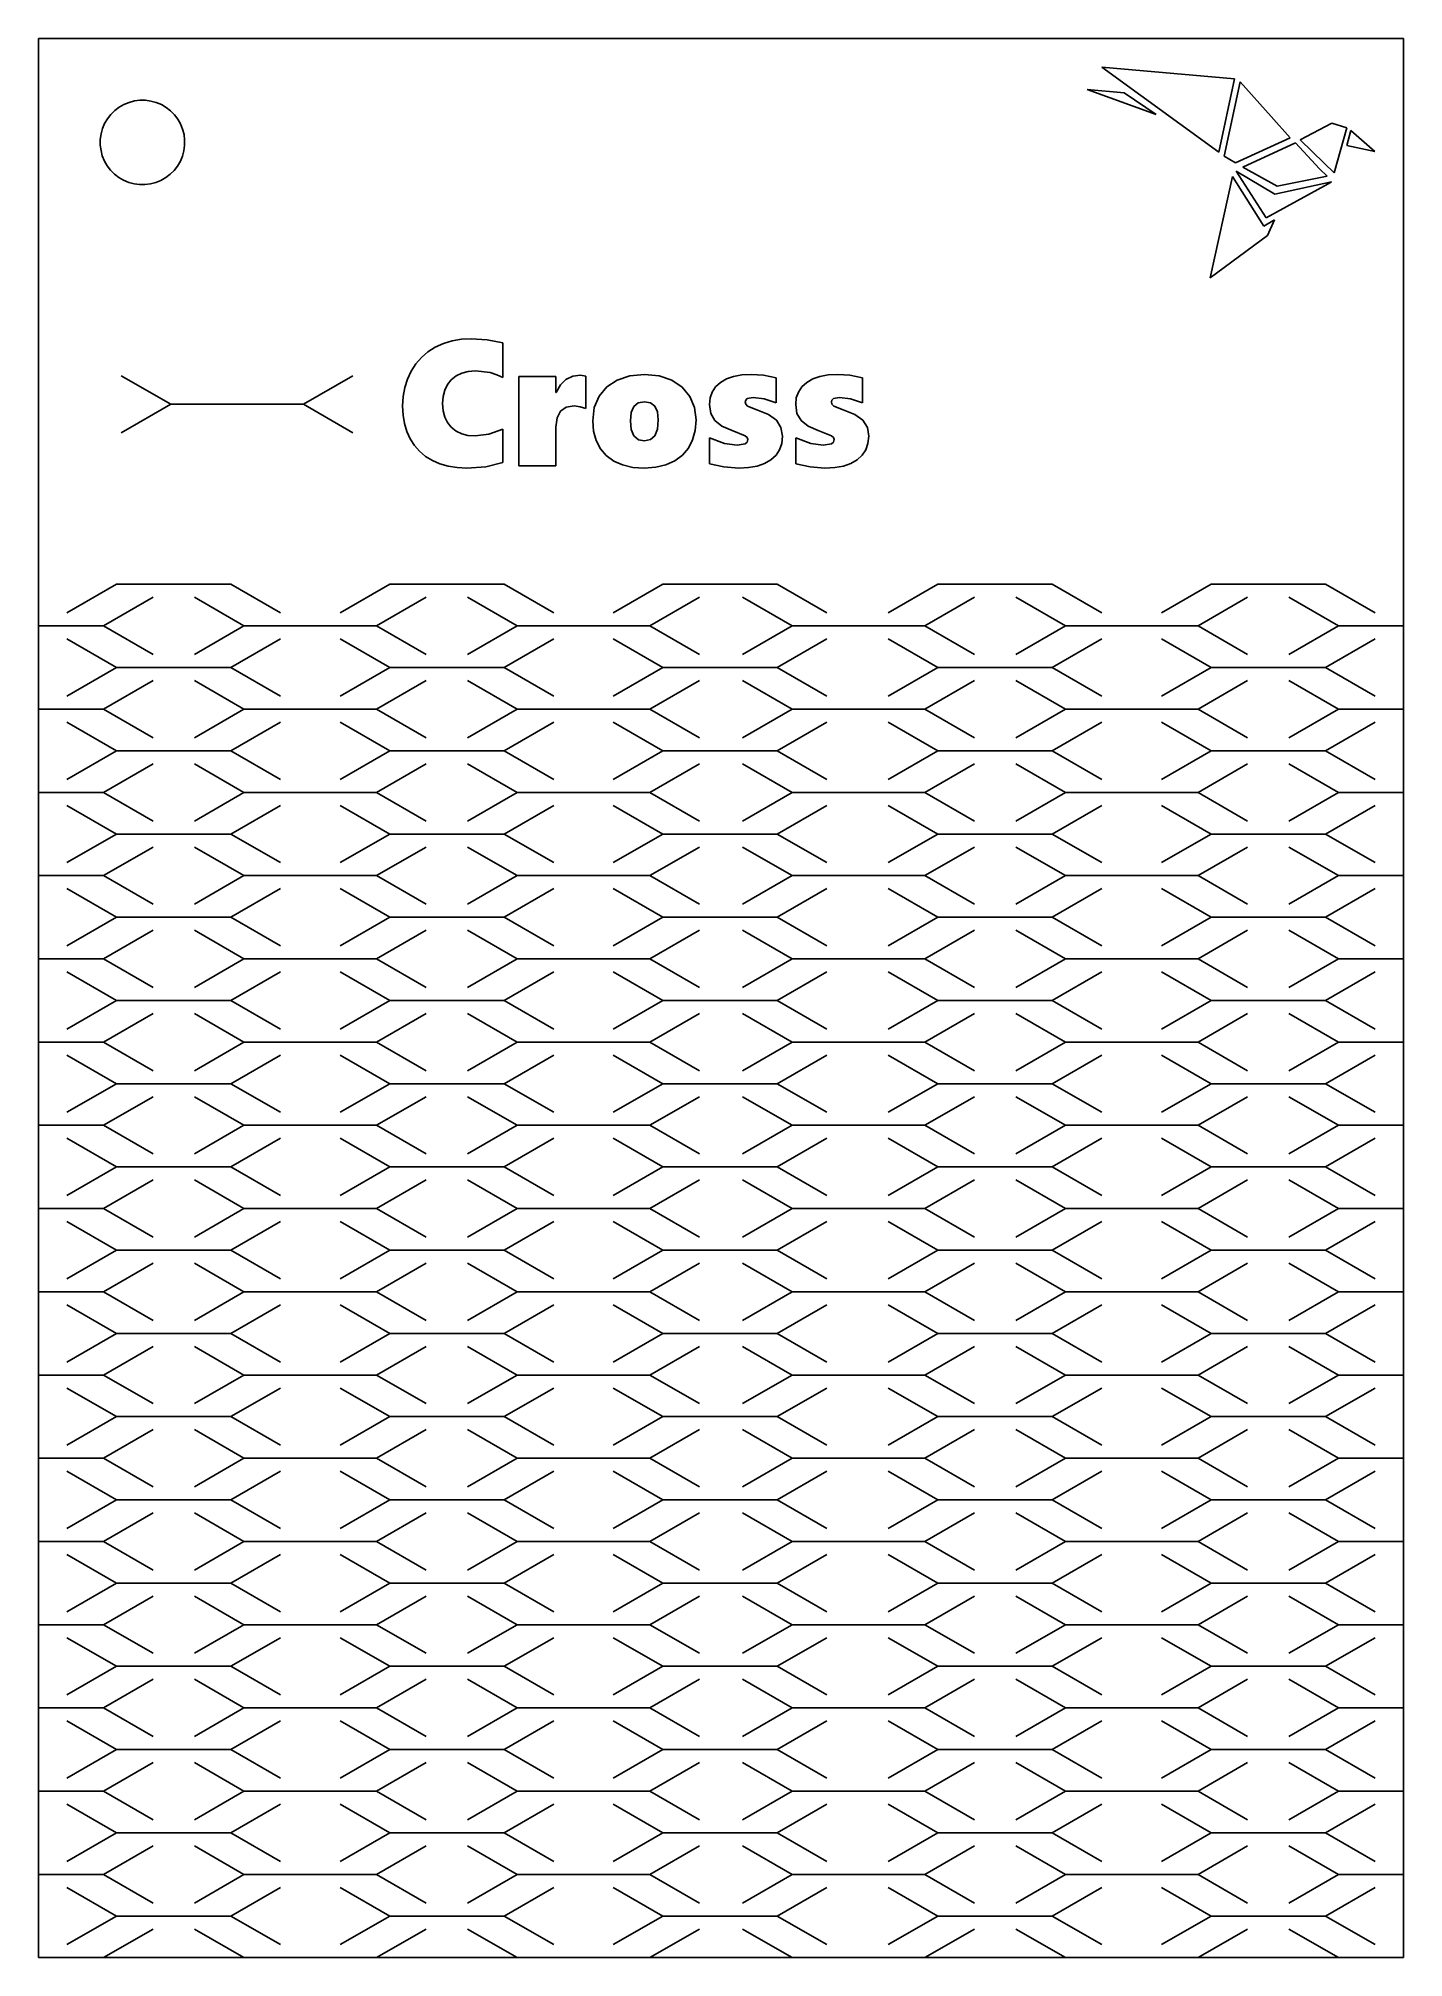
# Model space of a CAD drawing. Extents: x -52 to 52, y -74 to 74.
import ezdxf

# ---------------------------------------------------------------- set-up
doc = ezdxf.new("R2010")
doc.units = 0
doc.layers.get('0').update_dxf_attribs({"linetype": 'CONTINUOUS'})

msp = doc.modelspace()

# ---------------------------------------------------------------- linework, layer by layer
for p, q in [((-52.47, 73.79), (52.47, 73.79)), ((-52.47, 73.79), (-52.47, 28.61)), ((52.47, 73.79), (52.47, 28.61)), ((39.47, 70.69), (29.27, 71.57)), ((29.27, 71.57), (38.26, 65.04)), ((33.45, 67.94), (28.16, 69.85)), ((28.16, 69.85), (30.98, 69.61)), ((30.98, 69.61), (33.45, 67.94)), ((38.26, 65.04), (39.47, 70.69)), ((38.67, 64.73), (39.92, 70.46)), ((39.92, 70.46), (42.3, 67.79)), ((-46.91, 67.94), (-47.17, 67.61)), ((-46.61, 68.24), (-46.91, 67.94)), ((-46.27, 68.5), (-46.61, 68.24)), ((-45.9, 68.71), (-46.27, 68.5)), ((-45.5, 68.87), (-45.9, 68.71)), ((-45.09, 68.98), (-45.5, 68.87)), ((-44.67, 69.03), (-45.09, 68.98)), ((-44.25, 69.03), (-44.67, 69.03)), ((-43.83, 68.97), (-44.25, 69.03)), ((-43.42, 68.86), (-43.83, 68.97)), ((-43.02, 68.7), (-43.42, 68.86)), ((-42.66, 68.48), (-43.02, 68.7)), ((-42.32, 68.22), (-42.66, 68.48)), ((-42.02, 67.92), (-42.32, 68.22)), ((-41.76, 67.58), (-42.02, 67.92)), ((-47.66, 66.44), (-47.72, 66.02)), ((-47.55, 66.85), (-47.66, 66.44)), ((-47.38, 67.24), (-47.55, 66.85)), ((-47.17, 67.61), (-47.38, 67.24)), ((-41.55, 67.21), (-41.76, 67.58)), ((-41.39, 66.82), (-41.55, 67.21)), ((-41.28, 66.41), (-41.39, 66.82)), ((42.3, 67.79), (43.76, 66.14)), ((44.53, 65.98), (46.95, 67.28)), ((46.95, 67.28), (48.12, 66.91)), ((48.12, 66.91), (47.13, 63.46)), ((48.42, 66.71), (48.12, 65.54)), ((50.27, 65.08), (48.42, 66.71)), ((-47.72, 66.02), (-47.72, 65.59)), ((-47.72, 65.59), (-47.66, 65.17)), ((-47.66, 65.17), (-47.56, 64.76)), ((-41.4, 64.73), (-41.29, 65.14)), ((-41.29, 65.14), (-41.23, 65.56)), ((-41.23, 65.99), (-41.28, 66.41)), ((-41.23, 65.56), (-41.23, 65.99)), ((43.76, 66.14), (39.56, 64.21)), ((40.11, 63.88), (44.17, 65.76)), ((44.17, 65.76), (46.02, 63.76)), ((46.36, 64.2), (44.53, 65.98)), ((48.12, 65.54), (50.27, 65.08)), ((-47.56, 64.76), (-47.39, 64.36)), ((-47.39, 64.36), (-47.18, 64)), ((-47.18, 64), (-46.93, 63.66)), ((-46.93, 63.66), (-46.63, 63.36)), ((-42.34, 63.34), (-42.04, 63.64)), ((-42.04, 63.64), (-41.78, 63.97)), ((-41.78, 63.97), (-41.56, 64.34)), ((-41.56, 64.34), (-41.4, 64.73)), ((39.56, 64.21), (38.67, 64.73)), ((42.57, 61.81), (39.6, 63.57)), ((39.6, 63.57), (41.9, 59.99)), ((42.76, 62.43), (40.11, 63.88)), ((46.02, 63.76), (46.6, 63.2)), ((47.13, 63.46), (46.36, 64.2)), ((-46.63, 63.36), (-46.29, 63.09)), ((-46.29, 63.09), (-45.92, 62.88)), ((-45.92, 62.88), (-45.53, 62.72)), ((-45.53, 62.72), (-45.12, 62.6)), ((-45.12, 62.6), (-44.7, 62.55)), ((-44.7, 62.55), (-44.28, 62.55)), ((-44.28, 62.55), (-43.85, 62.6)), ((-43.85, 62.6), (-43.44, 62.71)), ((-43.44, 62.71), (-43.05, 62.87)), ((-43.05, 62.87), (-42.68, 63.08)), ((-42.68, 63.08), (-42.34, 63.34)), ((37.61, 55.37), (39.32, 63.18)), ((39.32, 63.18), (41.74, 59.35)), ((41.9, 59.99), (46.67, 62.6)), ((46.92, 62.75), (42.57, 61.81)), ((46.6, 63.2), (42.76, 62.43)), ((46.67, 62.6), (46.92, 62.75)), ((41.74, 59.35), (42.56, 59.83)), ((42.56, 59.83), (42.01, 58.62)), ((42.01, 58.62), (37.61, 55.37)), ((-21.96, 50.04), (-21.34, 50.33)), ((-21.34, 50.33), (-20.67, 50.53)), ((-20.67, 50.53), (-19.96, 50.65)), ((-19.96, 50.65), (-19.2, 50.69)), ((-19.2, 50.69), (-17.97, 50.61)), ((-17.97, 50.61), (-16.78, 50.39)), ((-16.78, 50.39), (-16.78, 47.71)), ((-23.82, 48.21), (-23.46, 48.77)), ((-23.46, 48.77), (-23.03, 49.26)), ((-23.03, 49.26), (-22.53, 49.69)), ((-22.53, 49.69), (-21.96, 50.04)), ((-46.11, 47.85), (-42.3, 45.65)), ((-32.1, 45.65), (-28.29, 47.85)), ((-24.31, 46.94), (-24.11, 47.59)), ((-24.11, 47.59), (-23.82, 48.21)), ((-20.73, 47.54), (-21.03, 47.18)), ((-20.36, 47.84), (-20.73, 47.54)), ((-19.92, 48.05), (-20.36, 47.84)), ((-19.43, 48.18), (-19.92, 48.05)), ((-18.87, 48.22), (-19.43, 48.18)), ((-17.74, 48.09), (-18.87, 48.22)), ((-17.22, 47.93), (-17.74, 48.09)), ((-16.78, 47.71), (-17.22, 47.93)), ((-15.55, 40.91), (-15.55, 47.78)), ((-15.55, 47.78), (-12.69, 47.78)), ((-12.69, 47.78), (-12.69, 46.57)), ((-12.35, 47.14), (-11.92, 47.56)), ((-11.92, 47.56), (-11.4, 47.82)), ((-11.4, 47.82), (-10.79, 47.9)), ((-10.79, 47.9), (-10.38, 47.82)), ((-10.38, 47.82), (-10.38, 45.33)), ((-8.78, 46.99), (-7.98, 47.52)), ((-7.98, 47.52), (-7, 47.84)), ((-7, 47.84), (-5.89, 47.95)), ((-5.89, 47.95), (-4.75, 47.83)), ((-4.75, 47.83), (-3.77, 47.5)), ((-3.77, 47.5), (-2.98, 46.96)), ((-0.42, 46.99), (-0.05, 47.33)), ((-0.05, 47.33), (0.42, 47.6)), ((0.42, 47.6), (0.97, 47.79)), ((0.97, 47.79), (1.61, 47.91)), ((1.61, 47.91), (2.34, 47.95)), ((2.34, 47.95), (3.26, 47.88)), ((3.26, 47.88), (4.24, 47.69)), ((4.24, 47.69), (4.24, 45.76)), ((6.22, 46.99), (6.59, 47.33)), ((6.59, 47.33), (7.05, 47.6)), ((7.05, 47.6), (7.61, 47.79)), ((7.61, 47.79), (8.25, 47.91)), ((8.25, 47.91), (8.97, 47.95)), ((8.97, 47.95), (9.9, 47.88)), ((9.9, 47.88), (10.88, 47.69)), ((10.88, 47.69), (10.88, 45.76)), ((-24.48, 45.5), (-24.43, 46.24)), ((-24.43, 46.24), (-24.31, 46.94)), ((-21.37, 46.26), (-21.41, 45.71)), ((-21.24, 46.75), (-21.37, 46.26)), ((-21.03, 47.18), (-21.24, 46.75)), ((-12.69, 46.57), (-12.66, 46.57)), ((-12.66, 46.57), (-12.35, 47.14)), ((-9.74, 45.41), (-9.37, 46.28)), ((-9.37, 46.28), (-8.78, 46.99)), ((-6.36, 45.76), (-6.7, 45.49)), ((-5.89, 45.85), (-6.36, 45.76)), ((-5.42, 45.77), (-5.89, 45.85)), ((-5.09, 45.5), (-5.42, 45.77)), ((-2.98, 46.96), (-2.4, 46.25)), ((-2.4, 46.25), (-2.04, 45.4)), ((-0.89, 45.64), (-0.84, 46.14)), ((-0.84, 46.14), (-0.68, 46.59)), ((-0.68, 46.59), (-0.42, 46.99)), ((1.9, 45.98), (1.86, 45.83)), ((1.86, 45.83), (1.9, 45.65)), ((2.02, 46.09), (1.9, 45.98)), ((2.47, 46.18), (2.02, 46.09)), ((3.32, 46.06), (2.47, 46.18)), ((4.24, 45.76), (3.32, 46.06)), ((5.74, 45.64), (5.79, 46.14)), ((5.79, 46.14), (5.95, 46.59)), ((5.95, 46.59), (6.22, 46.99)), ((8.53, 45.98), (8.49, 45.83)), ((8.49, 45.83), (8.53, 45.65)), ((8.66, 46.09), (8.53, 45.98)), ((9.11, 46.18), (8.66, 46.09)), ((9.95, 46.06), (9.11, 46.18)), ((10.88, 45.76), (9.95, 46.06)), ((-46.11, 43.45), (-42.3, 45.65)), ((-42.3, 45.65), (-32.1, 45.65)), ((-32.1, 45.65), (-28.29, 43.45)), ((-24.44, 44.81), (-24.48, 45.5)), ((-24.33, 44.17), (-24.44, 44.81)), ((-21.41, 45.71), (-21.37, 45.16)), ((-21.37, 45.16), (-21.24, 44.67)), ((-21.24, 44.67), (-21.03, 44.25)), ((-12.6, 44.61), (-12.69, 43.89)), ((-12.34, 45.12), (-12.6, 44.61)), ((-11.9, 45.42), (-12.34, 45.12)), ((-11.28, 45.53), (-11.9, 45.42)), ((-10.82, 45.47), (-11.28, 45.53)), ((-10.38, 45.33), (-10.82, 45.47)), ((-9.86, 44.39), (-9.74, 45.41)), ((-9.8, 43.58), (-9.86, 44.39)), ((-6.9, 45.03), (-6.96, 44.39)), ((-6.96, 44.39), (-6.9, 43.71)), ((-6.7, 45.49), (-6.9, 45.03)), ((-4.88, 45.07), (-5.09, 45.5)), ((-4.82, 44.45), (-4.88, 45.07)), ((-4.88, 43.75), (-4.82, 44.45)), ((-2.04, 45.4), (-1.92, 44.47)), ((-1.92, 44.47), (-1.99, 43.64)), ((-0.79, 44.95), (-0.89, 45.64)), ((-0.48, 44.4), (-0.79, 44.95)), ((0.06, 43.97), (-0.48, 44.4)), ((1.9, 45.65), (2.04, 45.51)), ((2.04, 45.51), (2.76, 45.22)), ((2.76, 45.22), (3.66, 44.87)), ((3.66, 44.87), (4.27, 44.43)), ((4.27, 44.43), (4.61, 43.88)), ((5.84, 44.95), (5.74, 45.64)), ((6.15, 44.4), (5.84, 44.95)), ((6.69, 43.97), (6.15, 44.4)), ((8.53, 45.65), (8.67, 45.51)), ((8.67, 45.51), (9.39, 45.22)), ((9.39, 45.22), (10.3, 44.87)), ((10.3, 44.87), (10.9, 44.43)), ((10.9, 44.43), (11.25, 43.88)), ((-24.15, 43.56), (-24.33, 44.17)), ((-23.89, 43), (-24.15, 43.56)), ((-23.56, 42.49), (-23.89, 43)), ((-21.03, 44.25), (-20.73, 43.89)), ((-20.73, 43.89), (-20.36, 43.59)), ((-20.36, 43.59), (-19.93, 43.39)), ((-19.93, 43.39), (-19.45, 43.26)), ((-19.45, 43.26), (-18.91, 43.22)), ((-18.91, 43.22), (-17.85, 43.35)), ((-17.85, 43.35), (-16.78, 43.75)), ((-16.78, 43.75), (-16.78, 41.17)), ((-12.69, 43.89), (-12.69, 40.91)), ((-9.6, 42.87), (-9.8, 43.58)), ((-9.27, 42.24), (-9.6, 42.87)), ((-6.9, 43.71), (-6.69, 43.22)), ((-6.69, 43.22), (-6.35, 42.93)), ((-6.35, 42.93), (-5.88, 42.84)), ((-5.88, 42.84), (-5.41, 42.94)), ((-5.41, 42.94), (-5.08, 43.24)), ((-5.08, 43.24), (-4.88, 43.75)), ((-2.18, 42.91), (-2.51, 42.28)), ((-1.99, 43.64), (-2.18, 42.91)), ((-0.89, 41.07), (-0.89, 43.07)), ((-0.89, 43.07), (0.27, 42.65)), ((0.85, 43.63), (0.06, 43.97)), ((1.87, 43.24), (0.85, 43.63)), ((2.01, 43.11), (1.87, 43.24)), ((2.06, 42.94), (2.01, 43.11)), ((2.01, 42.75), (2.06, 42.94)), ((4.61, 43.88), (4.73, 43.19)), ((4.73, 43.19), (4.67, 42.64)), ((5.74, 41.07), (5.74, 43.07)), ((5.74, 43.07), (6.9, 42.65)), ((7.48, 43.63), (6.69, 43.97)), ((8.5, 43.24), (7.48, 43.63)), ((8.65, 43.11), (8.5, 43.24)), ((8.64, 42.75), (8.7, 42.94)), ((8.7, 42.94), (8.65, 43.11)), ((11.25, 43.88), (11.36, 43.19)), ((11.36, 43.19), (11.3, 42.64)), ((-23.17, 42.04), (-23.56, 42.49)), ((-22.71, 41.65), (-23.17, 42.04)), ((-22.19, 41.33), (-22.71, 41.65)), ((-21.61, 41.07), (-22.19, 41.33)), ((-8.82, 41.71), (-9.27, 42.24)), ((-8.25, 41.29), (-8.82, 41.71)), ((-2.97, 41.74), (-3.55, 41.3)), ((-2.51, 42.28), (-2.97, 41.74)), ((0.27, 42.65), (1.23, 42.51)), ((1.23, 42.51), (1.85, 42.62)), ((1.85, 42.62), (2.01, 42.75)), ((3.84, 41.38), (3.35, 41.1)), ((4.23, 41.74), (3.84, 41.38)), ((4.5, 42.16), (4.23, 41.74)), ((4.67, 42.64), (4.5, 42.16)), ((6.9, 42.65), (7.86, 42.51)), ((7.86, 42.51), (8.49, 42.62)), ((8.49, 42.62), (8.64, 42.75)), ((10.47, 41.38), (9.98, 41.1)), ((10.86, 41.74), (10.47, 41.38)), ((11.14, 42.16), (10.86, 41.74)), ((11.3, 42.64), (11.14, 42.16)), ((-20.97, 40.89), (-21.61, 41.07)), ((-20.28, 40.78), (-20.97, 40.89)), ((-19.54, 40.74), (-20.28, 40.78)), ((-18.07, 40.85), (-19.54, 40.74)), ((-16.78, 41.17), (-18.07, 40.85)), ((-12.69, 40.91), (-15.55, 40.91)), ((-7.57, 40.99), (-8.25, 41.29)), ((-6.79, 40.8), (-7.57, 40.99)), ((-5.9, 40.74), (-6.79, 40.8)), ((-5.01, 40.81), (-5.9, 40.74)), ((-4.23, 40.99), (-5.01, 40.81)), ((-3.55, 41.3), (-4.23, 40.99)), ((0.22, 40.84), (-0.89, 41.07)), ((1.36, 40.74), (0.22, 40.84)), ((2.11, 40.78), (1.36, 40.74)), ((2.77, 40.9), (2.11, 40.78)), ((3.35, 41.1), (2.77, 40.9)), ((6.85, 40.84), (5.74, 41.07)), ((7.99, 40.74), (6.85, 40.84)), ((8.74, 40.78), (7.99, 40.74)), ((9.41, 40.9), (8.74, 40.78)), ((9.98, 41.1), (9.41, 40.9)), ((-50.28, 29.61), (-46.47, 31.81)), ((-46.47, 31.81), (-37.67, 31.81)), ((-37.67, 31.81), (-33.86, 29.61)), ((-29.28, 29.61), (-25.47, 31.81)), ((-25.47, 31.81), (-16.67, 31.81)), ((-16.67, 31.81), (-12.86, 29.61)), ((-8.28, 29.61), (-4.47, 31.81)), ((-4.47, 31.81), (4.33, 31.81)), ((4.33, 31.81), (8.14, 29.61)), ((12.86, 29.61), (16.67, 31.81)), ((16.67, 31.81), (25.47, 31.81)), ((25.47, 31.81), (29.28, 29.61)), ((33.86, 29.61), (37.67, 31.81)), ((37.67, 31.81), (46.47, 31.81)), ((46.47, 31.81), (50.28, 29.61)), ((-47.47, 28.61), (-43.66, 30.81)), ((-40.48, 30.81), (-36.67, 28.61)), ((-26.47, 28.61), (-22.66, 30.81)), ((-19.48, 30.81), (-15.67, 28.61)), ((-5.47, 28.61), (-1.66, 30.81)), ((1.66, 30.81), (5.47, 28.61)), ((15.67, 28.61), (19.48, 30.81)), ((22.66, 30.81), (26.47, 28.61)), ((36.67, 28.61), (40.48, 30.81)), ((43.66, 30.81), (47.47, 28.61)), ((-52.47, 28.61), (-47.47, 28.61)), ((-52.47, 28.61), (-52.47, 22.21)), ((-47.47, 28.61), (-43.66, 26.41)), ((-40.48, 26.41), (-36.67, 28.61)), ((-36.67, 28.61), (-26.47, 28.61)), ((-26.47, 28.61), (-22.66, 26.41)), ((-19.48, 26.41), (-15.67, 28.61)), ((-15.67, 28.61), (-5.47, 28.61)), ((-5.47, 28.61), (-1.66, 26.41)), ((1.66, 26.41), (5.47, 28.61)), ((5.47, 28.61), (15.67, 28.61)), ((15.67, 28.61), (19.48, 26.41)), ((22.66, 26.41), (26.47, 28.61)), ((26.47, 28.61), (36.67, 28.61)), ((36.67, 28.61), (40.48, 26.41)), ((43.66, 26.41), (47.47, 28.61)), ((47.47, 28.61), (52.47, 28.61)), ((52.47, 28.61), (52.47, 22.21)), ((-50.28, 27.61), (-46.47, 25.41)), ((-37.67, 25.41), (-33.86, 27.61)), ((-29.28, 27.61), (-25.47, 25.41)), ((-16.67, 25.41), (-12.86, 27.61)), ((-8.28, 27.61), (-4.47, 25.41)), ((4.33, 25.41), (8.14, 27.61)), ((12.86, 27.61), (16.67, 25.41)), ((25.47, 25.41), (29.28, 27.61)), ((33.86, 27.61), (37.67, 25.41)), ((46.47, 25.41), (50.28, 27.61)), ((-50.28, 23.21), (-46.47, 25.41)), ((-46.47, 25.41), (-37.67, 25.41)), ((-37.67, 25.41), (-33.86, 23.21)), ((-29.28, 23.21), (-25.47, 25.41)), ((-25.47, 25.41), (-16.67, 25.41)), ((-16.67, 25.41), (-12.86, 23.21)), ((-8.28, 23.21), (-4.47, 25.41)), ((-4.47, 25.41), (4.33, 25.41)), ((4.33, 25.41), (8.14, 23.21)), ((12.86, 23.21), (16.67, 25.41)), ((16.67, 25.41), (25.47, 25.41)), ((25.47, 25.41), (29.28, 23.21)), ((33.86, 23.21), (37.67, 25.41)), ((37.67, 25.41), (46.47, 25.41)), ((46.47, 25.41), (50.28, 23.21)), ((-47.47, 22.21), (-43.66, 24.41)), ((-40.48, 24.41), (-36.67, 22.21)), ((-26.47, 22.21), (-22.66, 24.41)), ((-19.48, 24.41), (-15.67, 22.21)), ((-5.47, 22.21), (-1.66, 24.41)), ((1.66, 24.41), (5.47, 22.21)), ((15.67, 22.21), (19.48, 24.41)), ((22.66, 24.41), (26.47, 22.21)), ((36.67, 22.21), (40.48, 24.41)), ((43.66, 24.41), (47.47, 22.21)), ((-52.47, 22.21), (-47.47, 22.21)), ((-52.47, 22.21), (-52.47, 15.81)), ((-47.47, 22.21), (-43.66, 20.01)), ((-40.48, 20.01), (-36.67, 22.21)), ((-36.67, 22.21), (-26.47, 22.21)), ((-26.47, 22.21), (-22.66, 20.01)), ((-19.48, 20.01), (-15.67, 22.21)), ((-15.67, 22.21), (-5.47, 22.21)), ((-5.47, 22.21), (-1.66, 20.01)), ((1.66, 20.01), (5.47, 22.21)), ((5.47, 22.21), (15.67, 22.21)), ((15.67, 22.21), (19.48, 20.01)), ((22.66, 20.01), (26.47, 22.21)), ((26.47, 22.21), (36.67, 22.21)), ((36.67, 22.21), (40.48, 20.01)), ((43.66, 20.01), (47.47, 22.21)), ((47.47, 22.21), (52.47, 22.21)), ((52.47, 22.21), (52.47, 15.81)), ((-50.28, 21.21), (-46.47, 19.01)), ((-37.67, 19.01), (-33.86, 21.21)), ((-29.28, 21.21), (-25.47, 19.01)), ((-16.67, 19.01), (-12.86, 21.21)), ((-8.28, 21.21), (-4.47, 19.01)), ((4.33, 19.01), (8.14, 21.21)), ((12.86, 21.21), (16.67, 19.01)), ((25.47, 19.01), (29.28, 21.21)), ((33.86, 21.21), (37.67, 19.01)), ((46.47, 19.01), (50.28, 21.21)), ((-50.28, 16.81), (-46.47, 19.01)), ((-47.47, 15.81), (-43.66, 18.01)), ((-46.47, 19.01), (-37.67, 19.01)), ((-40.48, 18.01), (-36.67, 15.81)), ((-37.67, 19.01), (-33.86, 16.81)), ((-29.28, 16.81), (-25.47, 19.01)), ((-26.47, 15.81), (-22.66, 18.01)), ((-25.47, 19.01), (-16.67, 19.01)), ((-19.48, 18.01), (-15.67, 15.81)), ((-16.67, 19.01), (-12.86, 16.81)), ((-8.28, 16.81), (-4.47, 19.01)), ((-5.47, 15.81), (-1.66, 18.01)), ((-4.47, 19.01), (4.33, 19.01)), ((1.66, 18.01), (5.47, 15.81)), ((4.33, 19.01), (8.14, 16.81)), ((12.86, 16.81), (16.67, 19.01)), ((15.67, 15.81), (19.48, 18.01)), ((16.67, 19.01), (25.47, 19.01)), ((22.66, 18.01), (26.47, 15.81)), ((25.47, 19.01), (29.28, 16.81)), ((33.86, 16.81), (37.67, 19.01)), ((36.67, 15.81), (40.48, 18.01)), ((37.67, 19.01), (46.47, 19.01)), ((43.66, 18.01), (47.47, 15.81)), ((46.47, 19.01), (50.28, 16.81)), ((-52.47, 15.81), (-52.47, 9.41)), ((-52.47, 15.81), (-47.47, 15.81)), ((-50.28, 14.81), (-46.47, 12.61)), ((-47.47, 15.81), (-43.66, 13.61)), ((-40.48, 13.61), (-36.67, 15.81)), ((-37.67, 12.61), (-33.86, 14.81)), ((-36.67, 15.81), (-26.47, 15.81)), ((-29.28, 14.81), (-25.47, 12.61)), ((-26.47, 15.81), (-22.66, 13.61)), ((-19.48, 13.61), (-15.67, 15.81)), ((-16.67, 12.61), (-12.86, 14.81)), ((-15.67, 15.81), (-5.47, 15.81)), ((-8.28, 14.81), (-4.47, 12.61)), ((-5.47, 15.81), (-1.66, 13.61)), ((1.66, 13.61), (5.47, 15.81)), ((4.33, 12.61), (8.14, 14.81)), ((5.47, 15.81), (15.67, 15.81)), ((12.86, 14.81), (16.67, 12.61)), ((15.67, 15.81), (19.48, 13.61)), ((22.66, 13.61), (26.47, 15.81)), ((25.47, 12.61), (29.28, 14.81)), ((26.47, 15.81), (36.67, 15.81)), ((33.86, 14.81), (37.67, 12.61)), ((36.67, 15.81), (40.48, 13.61)), ((43.66, 13.61), (47.47, 15.81)), ((46.47, 12.61), (50.28, 14.81)), ((47.47, 15.81), (52.47, 15.81)), ((52.47, 15.81), (52.47, 9.41)), ((-50.28, 10.41), (-46.47, 12.61)), ((-46.47, 12.61), (-37.67, 12.61)), ((-37.67, 12.61), (-33.86, 10.41)), ((-29.28, 10.41), (-25.47, 12.61)), ((-25.47, 12.61), (-16.67, 12.61)), ((-16.67, 12.61), (-12.86, 10.41)), ((-8.28, 10.41), (-4.47, 12.61)), ((-4.47, 12.61), (4.33, 12.61)), ((4.33, 12.61), (8.14, 10.41)), ((12.86, 10.41), (16.67, 12.61)), ((16.67, 12.61), (25.47, 12.61)), ((25.47, 12.61), (29.28, 10.41)), ((33.86, 10.41), (37.67, 12.61)), ((37.67, 12.61), (46.47, 12.61)), ((46.47, 12.61), (50.28, 10.41)), ((-47.47, 9.41), (-43.66, 11.61)), ((-40.48, 11.61), (-36.67, 9.41)), ((-26.47, 9.41), (-22.66, 11.61)), ((-19.48, 11.61), (-15.67, 9.41)), ((-5.47, 9.41), (-1.66, 11.61)), ((1.66, 11.61), (5.47, 9.41)), ((15.67, 9.41), (19.48, 11.61)), ((22.66, 11.61), (26.47, 9.41)), ((36.67, 9.41), (40.48, 11.61)), ((43.66, 11.61), (47.47, 9.41)), ((-52.47, 9.41), (-52.47, 3.01)), ((-52.47, 9.41), (-47.47, 9.41)), ((-47.47, 9.41), (-43.66, 7.21)), ((-40.48, 7.21), (-36.67, 9.41)), ((-36.67, 9.41), (-26.47, 9.41)), ((-26.47, 9.41), (-22.66, 7.21)), ((-19.48, 7.21), (-15.67, 9.41)), ((-15.67, 9.41), (-5.47, 9.41)), ((-5.47, 9.41), (-1.66, 7.21)), ((1.66, 7.21), (5.47, 9.41)), ((5.47, 9.41), (15.67, 9.41)), ((15.67, 9.41), (19.48, 7.21)), ((22.66, 7.21), (26.47, 9.41)), ((26.47, 9.41), (36.67, 9.41)), ((36.67, 9.41), (40.48, 7.21)), ((43.66, 7.21), (47.47, 9.41)), ((47.47, 9.41), (52.47, 9.41)), ((52.47, 9.41), (52.47, 3.01)), ((-50.28, 8.41), (-46.47, 6.21)), ((-37.67, 6.21), (-33.86, 8.41)), ((-29.28, 8.41), (-25.47, 6.21)), ((-16.67, 6.21), (-12.86, 8.41)), ((-8.28, 8.41), (-4.47, 6.21)), ((4.33, 6.21), (8.14, 8.41)), ((12.86, 8.41), (16.67, 6.21)), ((25.47, 6.21), (29.28, 8.41)), ((33.86, 8.41), (37.67, 6.21)), ((46.47, 6.21), (50.28, 8.41)), ((-50.28, 4.01), (-46.47, 6.21)), ((-46.47, 6.21), (-37.67, 6.21)), ((-37.67, 6.21), (-33.86, 4.01)), ((-29.28, 4.01), (-25.47, 6.21)), ((-25.47, 6.21), (-16.67, 6.21)), ((-16.67, 6.21), (-12.86, 4.01)), ((-8.28, 4.01), (-4.47, 6.21)), ((-4.47, 6.21), (4.33, 6.21)), ((4.33, 6.21), (8.14, 4.01)), ((12.86, 4.01), (16.67, 6.21)), ((16.67, 6.21), (25.47, 6.21)), ((25.47, 6.21), (29.28, 4.01)), ((33.86, 4.01), (37.67, 6.21)), ((37.67, 6.21), (46.47, 6.21)), ((46.47, 6.21), (50.28, 4.01)), ((-47.47, 3.01), (-43.66, 5.21)), ((-40.48, 5.21), (-36.67, 3.01)), ((-26.47, 3.01), (-22.66, 5.21)), ((-19.48, 5.21), (-15.67, 3.01)), ((-5.47, 3.01), (-1.66, 5.21)), ((1.66, 5.21), (5.47, 3.01)), ((15.67, 3.01), (19.48, 5.21)), ((22.66, 5.21), (26.47, 3.01)), ((36.67, 3.01), (40.48, 5.21)), ((43.66, 5.21), (47.47, 3.01)), ((-52.47, 3.01), (-52.47, -3.39)), ((-52.47, 3.01), (-47.47, 3.01)), ((-47.47, 3.01), (-43.66, 0.81)), ((-40.48, 0.81), (-36.67, 3.01)), ((-36.67, 3.01), (-26.47, 3.01)), ((-26.47, 3.01), (-22.66, 0.81)), ((-19.48, 0.81), (-15.67, 3.01)), ((-15.67, 3.01), (-5.47, 3.01)), ((-5.47, 3.01), (-1.66, 0.81)), ((1.66, 0.81), (5.47, 3.01)), ((5.47, 3.01), (15.67, 3.01)), ((15.67, 3.01), (19.48, 0.81)), ((22.66, 0.81), (26.47, 3.01)), ((26.47, 3.01), (36.67, 3.01)), ((36.67, 3.01), (40.48, 0.81)), ((43.66, 0.81), (47.47, 3.01)), ((47.47, 3.01), (52.47, 3.01)), ((52.47, 3.01), (52.47, -3.39)), ((-50.28, 2.01), (-46.47, -0.19)), ((-37.67, -0.19), (-33.86, 2.01)), ((-29.28, 2.01), (-25.47, -0.19)), ((-16.67, -0.19), (-12.86, 2.01)), ((-8.28, 2.01), (-4.47, -0.19)), ((4.33, -0.19), (8.14, 2.01)), ((12.86, 2.01), (16.67, -0.19)), ((25.47, -0.19), (29.28, 2.01)), ((33.86, 2.01), (37.67, -0.19)), ((46.47, -0.19), (50.28, 2.01)), ((-50.28, -2.39), (-46.47, -0.19)), ((-47.47, -3.39), (-43.66, -1.19)), ((-46.47, -0.19), (-37.67, -0.19)), ((-40.48, -1.19), (-36.67, -3.39)), ((-37.67, -0.19), (-33.86, -2.39)), ((-29.28, -2.39), (-25.47, -0.19)), ((-26.47, -3.39), (-22.66, -1.19)), ((-25.47, -0.19), (-16.67, -0.19)), ((-19.48, -1.19), (-15.67, -3.39)), ((-16.67, -0.19), (-12.86, -2.39)), ((-8.28, -2.39), (-4.47, -0.19)), ((-5.47, -3.39), (-1.66, -1.19)), ((-4.47, -0.19), (4.33, -0.19)), ((1.66, -1.19), (5.47, -3.39)), ((4.33, -0.19), (8.14, -2.39)), ((12.86, -2.39), (16.67, -0.19)), ((15.67, -3.39), (19.48, -1.19)), ((16.67, -0.19), (25.47, -0.19)), ((22.66, -1.19), (26.47, -3.39)), ((25.47, -0.19), (29.28, -2.39)), ((33.86, -2.39), (37.67, -0.19)), ((36.67, -3.39), (40.48, -1.19)), ((37.67, -0.19), (46.47, -0.19)), ((43.66, -1.19), (47.47, -3.39)), ((46.47, -0.19), (50.28, -2.39)), ((-52.47, -3.39), (-52.47, -9.79)), ((-52.47, -3.39), (-47.47, -3.39)), ((-50.28, -4.39), (-46.47, -6.59)), ((-47.47, -3.39), (-43.66, -5.59)), ((-40.48, -5.59), (-36.67, -3.39)), ((-37.67, -6.59), (-33.86, -4.39)), ((-36.67, -3.39), (-26.47, -3.39)), ((-29.28, -4.39), (-25.47, -6.59)), ((-26.47, -3.39), (-22.66, -5.59)), ((-19.48, -5.59), (-15.67, -3.39)), ((-16.67, -6.59), (-12.86, -4.39)), ((-15.67, -3.39), (-5.47, -3.39)), ((-8.28, -4.39), (-4.47, -6.59)), ((-5.47, -3.39), (-1.66, -5.59)), ((1.66, -5.59), (5.47, -3.39)), ((4.33, -6.59), (8.14, -4.39)), ((5.47, -3.39), (15.67, -3.39)), ((12.86, -4.39), (16.67, -6.59)), ((15.67, -3.39), (19.48, -5.59)), ((22.66, -5.59), (26.47, -3.39)), ((25.47, -6.59), (29.28, -4.39)), ((26.47, -3.39), (36.67, -3.39)), ((33.86, -4.39), (37.67, -6.59)), ((36.67, -3.39), (40.48, -5.59)), ((43.66, -5.59), (47.47, -3.39)), ((46.47, -6.59), (50.28, -4.39)), ((47.47, -3.39), (52.47, -3.39)), ((52.47, -3.39), (52.47, -9.79)), ((-50.28, -8.79), (-46.47, -6.59)), ((-46.47, -6.59), (-37.67, -6.59)), ((-37.67, -6.59), (-33.86, -8.79)), ((-29.28, -8.79), (-25.47, -6.59)), ((-25.47, -6.59), (-16.67, -6.59)), ((-16.67, -6.59), (-12.86, -8.79)), ((-8.28, -8.79), (-4.47, -6.59)), ((-4.47, -6.59), (4.33, -6.59)), ((4.33, -6.59), (8.14, -8.79)), ((12.86, -8.79), (16.67, -6.59)), ((16.67, -6.59), (25.47, -6.59)), ((25.47, -6.59), (29.28, -8.79)), ((33.86, -8.79), (37.67, -6.59)), ((37.67, -6.59), (46.47, -6.59)), ((46.47, -6.59), (50.28, -8.79)), ((-47.47, -9.79), (-43.66, -7.59)), ((-40.48, -7.59), (-36.67, -9.79)), ((-26.47, -9.79), (-22.66, -7.59)), ((-19.48, -7.59), (-15.67, -9.79)), ((-5.47, -9.79), (-1.66, -7.59)), ((1.66, -7.59), (5.47, -9.79)), ((15.67, -9.79), (19.48, -7.59)), ((22.66, -7.59), (26.47, -9.79)), ((36.67, -9.79), (40.48, -7.59)), ((43.66, -7.59), (47.47, -9.79)), ((-52.47, -9.79), (-52.47, -16.19)), ((-52.47, -9.79), (-47.47, -9.79)), ((-47.47, -9.79), (-43.66, -11.99)), ((-40.48, -11.99), (-36.67, -9.79)), ((-36.67, -9.79), (-26.47, -9.79)), ((-26.47, -9.79), (-22.66, -11.99)), ((-19.48, -11.99), (-15.67, -9.79)), ((-15.67, -9.79), (-5.47, -9.79)), ((-5.47, -9.79), (-1.66, -11.99)), ((1.66, -11.99), (5.47, -9.79)), ((5.47, -9.79), (15.67, -9.79)), ((15.67, -9.79), (19.48, -11.99)), ((22.66, -11.99), (26.47, -9.79)), ((26.47, -9.79), (36.67, -9.79)), ((36.67, -9.79), (40.48, -11.99)), ((43.66, -11.99), (47.47, -9.79)), ((47.47, -9.79), (52.47, -9.79)), ((52.47, -9.79), (52.47, -16.19)), ((-50.28, -10.79), (-46.47, -12.99)), ((-37.67, -12.99), (-33.86, -10.79)), ((-29.28, -10.79), (-25.47, -12.99)), ((-16.67, -12.99), (-12.86, -10.79)), ((-8.28, -10.79), (-4.47, -12.99)), ((4.33, -12.99), (8.14, -10.79)), ((12.86, -10.79), (16.67, -12.99)), ((25.47, -12.99), (29.28, -10.79)), ((33.86, -10.79), (37.67, -12.99)), ((46.47, -12.99), (50.28, -10.79)), ((-50.28, -15.19), (-46.47, -12.99)), ((-46.47, -12.99), (-37.67, -12.99)), ((-37.67, -12.99), (-33.86, -15.19)), ((-29.28, -15.19), (-25.47, -12.99)), ((-25.47, -12.99), (-16.67, -12.99)), ((-16.67, -12.99), (-12.86, -15.19)), ((-8.28, -15.19), (-4.47, -12.99)), ((-4.47, -12.99), (4.33, -12.99)), ((4.33, -12.99), (8.14, -15.19)), ((12.86, -15.19), (16.67, -12.99)), ((16.67, -12.99), (25.47, -12.99)), ((25.47, -12.99), (29.28, -15.19)), ((33.86, -15.19), (37.67, -12.99)), ((37.67, -12.99), (46.47, -12.99)), ((46.47, -12.99), (50.28, -15.19)), ((-47.47, -16.19), (-43.66, -13.99)), ((-40.48, -13.99), (-36.67, -16.19)), ((-26.47, -16.19), (-22.66, -13.99)), ((-19.48, -13.99), (-15.67, -16.19)), ((-5.47, -16.19), (-1.66, -13.99)), ((1.66, -13.99), (5.47, -16.19)), ((15.67, -16.19), (19.48, -13.99)), ((22.66, -13.99), (26.47, -16.19)), ((36.67, -16.19), (40.48, -13.99)), ((43.66, -13.99), (47.47, -16.19)), ((-52.47, -16.19), (-52.47, -22.59)), ((-52.47, -16.19), (-47.47, -16.19)), ((-47.47, -16.19), (-43.66, -18.39)), ((-40.48, -18.39), (-36.67, -16.19)), ((-36.67, -16.19), (-26.47, -16.19)), ((-26.47, -16.19), (-22.66, -18.39)), ((-19.48, -18.39), (-15.67, -16.19)), ((-15.67, -16.19), (-5.47, -16.19)), ((-5.47, -16.19), (-1.66, -18.39)), ((1.66, -18.39), (5.47, -16.19)), ((5.47, -16.19), (15.67, -16.19)), ((15.67, -16.19), (19.48, -18.39)), ((22.66, -18.39), (26.47, -16.19)), ((26.47, -16.19), (36.67, -16.19)), ((36.67, -16.19), (40.48, -18.39)), ((43.66, -18.39), (47.47, -16.19)), ((47.47, -16.19), (52.47, -16.19)), ((52.47, -16.19), (52.47, -22.59)), ((-50.28, -17.19), (-46.47, -19.39)), ((-37.67, -19.39), (-33.86, -17.19)), ((-29.28, -17.19), (-25.47, -19.39)), ((-16.67, -19.39), (-12.86, -17.19)), ((-8.28, -17.19), (-4.47, -19.39)), ((4.33, -19.39), (8.14, -17.19)), ((12.86, -17.19), (16.67, -19.39)), ((25.47, -19.39), (29.28, -17.19)), ((33.86, -17.19), (37.67, -19.39)), ((46.47, -19.39), (50.28, -17.19)), ((-50.28, -21.59), (-46.47, -19.39)), ((-47.47, -22.59), (-43.66, -20.39)), ((-46.47, -19.39), (-37.67, -19.39)), ((-40.48, -20.39), (-36.67, -22.59)), ((-37.67, -19.39), (-33.86, -21.59)), ((-29.28, -21.59), (-25.47, -19.39)), ((-26.47, -22.59), (-22.66, -20.39)), ((-25.47, -19.39), (-16.67, -19.39)), ((-19.48, -20.39), (-15.67, -22.59)), ((-16.67, -19.39), (-12.86, -21.59)), ((-8.28, -21.59), (-4.47, -19.39)), ((-5.47, -22.59), (-1.66, -20.39)), ((-4.47, -19.39), (4.33, -19.39)), ((1.66, -20.39), (5.47, -22.59)), ((4.33, -19.39), (8.14, -21.59)), ((12.86, -21.59), (16.67, -19.39)), ((15.67, -22.59), (19.48, -20.39)), ((16.67, -19.39), (25.47, -19.39)), ((22.66, -20.39), (26.47, -22.59)), ((25.47, -19.39), (29.28, -21.59)), ((33.86, -21.59), (37.67, -19.39)), ((36.67, -22.59), (40.48, -20.39)), ((37.67, -19.39), (46.47, -19.39)), ((43.66, -20.39), (47.47, -22.59)), ((46.47, -19.39), (50.28, -21.59)), ((-52.47, -22.59), (-52.47, -28.99)), ((-52.47, -22.59), (-47.47, -22.59)), ((-50.28, -23.59), (-46.47, -25.79)), ((-47.47, -22.59), (-43.66, -24.79)), ((-40.48, -24.79), (-36.67, -22.59)), ((-37.67, -25.79), (-33.86, -23.59)), ((-36.67, -22.59), (-26.47, -22.59)), ((-29.28, -23.59), (-25.47, -25.79)), ((-26.47, -22.59), (-22.66, -24.79)), ((-19.48, -24.79), (-15.67, -22.59)), ((-16.67, -25.79), (-12.86, -23.59)), ((-15.67, -22.59), (-5.47, -22.59)), ((-8.28, -23.59), (-4.47, -25.79)), ((-5.47, -22.59), (-1.66, -24.79)), ((1.66, -24.79), (5.47, -22.59)), ((4.33, -25.79), (8.14, -23.59)), ((5.47, -22.59), (15.67, -22.59)), ((12.86, -23.59), (16.67, -25.79)), ((15.67, -22.59), (19.48, -24.79)), ((22.66, -24.79), (26.47, -22.59)), ((25.47, -25.79), (29.28, -23.59)), ((26.47, -22.59), (36.67, -22.59)), ((33.86, -23.59), (37.67, -25.79)), ((36.67, -22.59), (40.48, -24.79)), ((43.66, -24.79), (47.47, -22.59)), ((46.47, -25.79), (50.28, -23.59)), ((47.47, -22.59), (52.47, -22.59)), ((52.47, -22.59), (52.47, -28.99)), ((-50.28, -27.99), (-46.47, -25.79)), ((-46.47, -25.79), (-37.67, -25.79)), ((-37.67, -25.79), (-33.86, -27.99)), ((-29.28, -27.99), (-25.47, -25.79)), ((-25.47, -25.79), (-16.67, -25.79)), ((-16.67, -25.79), (-12.86, -27.99)), ((-8.28, -27.99), (-4.47, -25.79)), ((-4.47, -25.79), (4.33, -25.79)), ((4.33, -25.79), (8.14, -27.99)), ((12.86, -27.99), (16.67, -25.79)), ((16.67, -25.79), (25.47, -25.79)), ((25.47, -25.79), (29.28, -27.99)), ((33.86, -27.99), (37.67, -25.79)), ((37.67, -25.79), (46.47, -25.79)), ((46.47, -25.79), (50.28, -27.99)), ((-47.47, -28.99), (-43.66, -26.79)), ((-40.48, -26.79), (-36.67, -28.99)), ((-26.47, -28.99), (-22.66, -26.79)), ((-19.48, -26.79), (-15.67, -28.99)), ((-5.47, -28.99), (-1.66, -26.79)), ((1.66, -26.79), (5.47, -28.99)), ((15.67, -28.99), (19.48, -26.79)), ((22.66, -26.79), (26.47, -28.99)), ((36.67, -28.99), (40.48, -26.79)), ((43.66, -26.79), (47.47, -28.99)), ((-52.47, -28.99), (-52.47, -35.39)), ((-52.47, -28.99), (-47.47, -28.99)), ((-47.47, -28.99), (-43.66, -31.19)), ((-40.48, -31.19), (-36.67, -28.99)), ((-36.67, -28.99), (-26.47, -28.99)), ((-26.47, -28.99), (-22.66, -31.19)), ((-19.48, -31.19), (-15.67, -28.99)), ((-15.67, -28.99), (-5.47, -28.99)), ((-5.47, -28.99), (-1.66, -31.19)), ((1.66, -31.19), (5.47, -28.99)), ((5.47, -28.99), (15.67, -28.99)), ((15.67, -28.99), (19.48, -31.19)), ((22.66, -31.19), (26.47, -28.99)), ((26.47, -28.99), (36.67, -28.99)), ((36.67, -28.99), (40.48, -31.19)), ((43.66, -31.19), (47.47, -28.99)), ((47.47, -28.99), (52.47, -28.99)), ((52.47, -28.99), (52.47, -35.39)), ((-50.28, -29.99), (-46.47, -32.19)), ((-37.67, -32.19), (-33.86, -29.99)), ((-29.28, -29.99), (-25.47, -32.19)), ((-16.67, -32.19), (-12.86, -29.99)), ((-8.28, -29.99), (-4.47, -32.19)), ((4.33, -32.19), (8.14, -29.99)), ((12.86, -29.99), (16.67, -32.19)), ((25.47, -32.19), (29.28, -29.99)), ((33.86, -29.99), (37.67, -32.19)), ((46.47, -32.19), (50.28, -29.99)), ((-50.28, -34.39), (-46.47, -32.19)), ((-46.47, -32.19), (-37.67, -32.19)), ((-37.67, -32.19), (-33.86, -34.39)), ((-29.28, -34.39), (-25.47, -32.19)), ((-25.47, -32.19), (-16.67, -32.19)), ((-16.67, -32.19), (-12.86, -34.39)), ((-8.28, -34.39), (-4.47, -32.19)), ((-4.47, -32.19), (4.33, -32.19)), ((4.33, -32.19), (8.14, -34.39)), ((12.86, -34.39), (16.67, -32.19)), ((16.67, -32.19), (25.47, -32.19)), ((25.47, -32.19), (29.28, -34.39)), ((33.86, -34.39), (37.67, -32.19)), ((37.67, -32.19), (46.47, -32.19)), ((46.47, -32.19), (50.28, -34.39)), ((-47.47, -35.39), (-43.66, -33.19)), ((-40.48, -33.19), (-36.67, -35.39)), ((-26.47, -35.39), (-22.66, -33.19)), ((-19.48, -33.19), (-15.67, -35.39)), ((-5.47, -35.39), (-1.66, -33.19)), ((1.66, -33.19), (5.47, -35.39)), ((15.67, -35.39), (19.48, -33.19)), ((22.66, -33.19), (26.47, -35.39)), ((36.67, -35.39), (40.48, -33.19)), ((43.66, -33.19), (47.47, -35.39)), ((-52.47, -35.39), (-52.47, -41.79)), ((-52.47, -35.39), (-47.47, -35.39)), ((-47.47, -35.39), (-43.66, -37.59)), ((-40.48, -37.59), (-36.67, -35.39)), ((-36.67, -35.39), (-26.47, -35.39)), ((-26.47, -35.39), (-22.66, -37.59)), ((-19.48, -37.59), (-15.67, -35.39)), ((-15.67, -35.39), (-5.47, -35.39)), ((-5.47, -35.39), (-1.66, -37.59)), ((1.66, -37.59), (5.47, -35.39)), ((5.47, -35.39), (15.67, -35.39)), ((15.67, -35.39), (19.48, -37.59)), ((22.66, -37.59), (26.47, -35.39)), ((26.47, -35.39), (36.67, -35.39)), ((36.67, -35.39), (40.48, -37.59)), ((43.66, -37.59), (47.47, -35.39)), ((47.47, -35.39), (52.47, -35.39)), ((52.47, -35.39), (52.47, -41.79)), ((-50.28, -36.39), (-46.47, -38.59)), ((-37.67, -38.59), (-33.86, -36.39)), ((-29.28, -36.39), (-25.47, -38.59)), ((-16.67, -38.59), (-12.86, -36.39)), ((-8.28, -36.39), (-4.47, -38.59)), ((4.33, -38.59), (8.14, -36.39)), ((12.86, -36.39), (16.67, -38.59)), ((25.47, -38.59), (29.28, -36.39)), ((33.86, -36.39), (37.67, -38.59)), ((46.47, -38.59), (50.28, -36.39)), ((-50.28, -40.79), (-46.47, -38.59)), ((-47.47, -41.79), (-43.66, -39.59)), ((-46.47, -38.59), (-37.67, -38.59)), ((-40.48, -39.59), (-36.67, -41.79)), ((-37.67, -38.59), (-33.86, -40.79)), ((-29.28, -40.79), (-25.47, -38.59)), ((-26.47, -41.79), (-22.66, -39.59)), ((-25.47, -38.59), (-16.67, -38.59)), ((-19.48, -39.59), (-15.67, -41.79)), ((-16.67, -38.59), (-12.86, -40.79)), ((-8.28, -40.79), (-4.47, -38.59)), ((-5.47, -41.79), (-1.66, -39.59)), ((-4.47, -38.59), (4.33, -38.59)), ((1.66, -39.59), (5.47, -41.79)), ((4.33, -38.59), (8.14, -40.79)), ((12.86, -40.79), (16.67, -38.59)), ((15.67, -41.79), (19.48, -39.59)), ((16.67, -38.59), (25.47, -38.59)), ((22.66, -39.59), (26.47, -41.79)), ((25.47, -38.59), (29.28, -40.79)), ((33.86, -40.79), (37.67, -38.59)), ((36.67, -41.79), (40.48, -39.59)), ((37.67, -38.59), (46.47, -38.59)), ((43.66, -39.59), (47.47, -41.79)), ((46.47, -38.59), (50.28, -40.79)), ((-52.47, -41.79), (-52.47, -48.19)), ((-52.47, -41.79), (-47.47, -41.79)), ((-50.28, -42.79), (-46.47, -44.99)), ((-47.47, -41.79), (-43.66, -43.99)), ((-40.48, -43.99), (-36.67, -41.79)), ((-37.67, -44.99), (-33.86, -42.79)), ((-36.67, -41.79), (-26.47, -41.79)), ((-29.28, -42.79), (-25.47, -44.99)), ((-26.47, -41.79), (-22.66, -43.99)), ((-19.48, -43.99), (-15.67, -41.79)), ((-16.67, -44.99), (-12.86, -42.79)), ((-15.67, -41.79), (-5.47, -41.79)), ((-8.28, -42.79), (-4.47, -44.99)), ((-5.47, -41.79), (-1.66, -43.99)), ((1.66, -43.99), (5.47, -41.79)), ((4.33, -44.99), (8.14, -42.79)), ((5.47, -41.79), (15.67, -41.79)), ((12.86, -42.79), (16.67, -44.99)), ((15.67, -41.79), (19.48, -43.99)), ((22.66, -43.99), (26.47, -41.79)), ((25.47, -44.99), (29.28, -42.79)), ((26.47, -41.79), (36.67, -41.79)), ((33.86, -42.79), (37.67, -44.99)), ((36.67, -41.79), (40.48, -43.99)), ((43.66, -43.99), (47.47, -41.79)), ((46.47, -44.99), (50.28, -42.79)), ((47.47, -41.79), (52.47, -41.79)), ((52.47, -41.79), (52.47, -48.19)), ((-50.28, -47.19), (-46.47, -44.99)), ((-46.47, -44.99), (-37.67, -44.99)), ((-37.67, -44.99), (-33.86, -47.19)), ((-29.28, -47.19), (-25.47, -44.99)), ((-25.47, -44.99), (-16.67, -44.99)), ((-16.67, -44.99), (-12.86, -47.19)), ((-8.28, -47.19), (-4.47, -44.99)), ((-4.47, -44.99), (4.33, -44.99)), ((4.33, -44.99), (8.14, -47.19)), ((12.86, -47.19), (16.67, -44.99)), ((16.67, -44.99), (25.47, -44.99)), ((25.47, -44.99), (29.28, -47.19)), ((33.86, -47.19), (37.67, -44.99)), ((37.67, -44.99), (46.47, -44.99)), ((46.47, -44.99), (50.28, -47.19)), ((-47.47, -48.19), (-43.66, -45.99)), ((-40.48, -45.99), (-36.67, -48.19)), ((-26.47, -48.19), (-22.66, -45.99)), ((-19.48, -45.99), (-15.67, -48.19)), ((-5.47, -48.19), (-1.66, -45.99)), ((1.66, -45.99), (5.47, -48.19)), ((15.67, -48.19), (19.48, -45.99)), ((22.66, -45.99), (26.47, -48.19)), ((36.67, -48.19), (40.48, -45.99)), ((43.66, -45.99), (47.47, -48.19)), ((-52.47, -48.19), (-52.47, -54.59)), ((-52.47, -48.19), (-47.47, -48.19)), ((-47.47, -48.19), (-43.66, -50.39)), ((-40.48, -50.39), (-36.67, -48.19)), ((-36.67, -48.19), (-26.47, -48.19)), ((-26.47, -48.19), (-22.66, -50.39)), ((-19.48, -50.39), (-15.67, -48.19)), ((-15.67, -48.19), (-5.47, -48.19)), ((-5.47, -48.19), (-1.66, -50.39)), ((1.66, -50.39), (5.47, -48.19)), ((5.47, -48.19), (15.67, -48.19)), ((15.67, -48.19), (19.48, -50.39)), ((22.66, -50.39), (26.47, -48.19)), ((26.47, -48.19), (36.67, -48.19)), ((36.67, -48.19), (40.48, -50.39)), ((43.66, -50.39), (47.47, -48.19)), ((47.47, -48.19), (52.47, -48.19)), ((52.47, -48.19), (52.47, -54.59)), ((-50.28, -49.19), (-46.47, -51.39)), ((-37.67, -51.39), (-33.86, -49.19)), ((-29.28, -49.19), (-25.47, -51.39)), ((-16.67, -51.39), (-12.86, -49.19)), ((-8.28, -49.19), (-4.47, -51.39)), ((4.33, -51.39), (8.14, -49.19)), ((12.86, -49.19), (16.67, -51.39)), ((25.47, -51.39), (29.28, -49.19)), ((33.86, -49.19), (37.67, -51.39)), ((46.47, -51.39), (50.28, -49.19)), ((-50.28, -53.59), (-46.47, -51.39)), ((-46.47, -51.39), (-37.67, -51.39)), ((-37.67, -51.39), (-33.86, -53.59)), ((-29.28, -53.59), (-25.47, -51.39)), ((-25.47, -51.39), (-16.67, -51.39)), ((-16.67, -51.39), (-12.86, -53.59)), ((-8.28, -53.59), (-4.47, -51.39)), ((-4.47, -51.39), (4.33, -51.39)), ((4.33, -51.39), (8.14, -53.59)), ((12.86, -53.59), (16.67, -51.39)), ((16.67, -51.39), (25.47, -51.39)), ((25.47, -51.39), (29.28, -53.59)), ((33.86, -53.59), (37.67, -51.39)), ((37.67, -51.39), (46.47, -51.39)), ((46.47, -51.39), (50.28, -53.59)), ((-47.47, -54.59), (-43.66, -52.39)), ((-40.48, -52.39), (-36.67, -54.59)), ((-26.47, -54.59), (-22.66, -52.39)), ((-19.48, -52.39), (-15.67, -54.59)), ((-5.47, -54.59), (-1.66, -52.39)), ((1.66, -52.39), (5.47, -54.59)), ((15.67, -54.59), (19.48, -52.39)), ((22.66, -52.39), (26.47, -54.59)), ((36.67, -54.59), (40.48, -52.39)), ((43.66, -52.39), (47.47, -54.59)), ((-52.47, -54.59), (-47.47, -54.59)), ((-52.47, -54.59), (-52.47, -60.99)), ((-47.47, -54.59), (-43.66, -56.79)), ((-40.48, -56.79), (-36.67, -54.59)), ((-36.67, -54.59), (-26.47, -54.59)), ((-26.47, -54.59), (-22.66, -56.79)), ((-19.48, -56.79), (-15.67, -54.59)), ((-15.67, -54.59), (-5.47, -54.59)), ((-5.47, -54.59), (-1.66, -56.79)), ((1.66, -56.79), (5.47, -54.59)), ((5.47, -54.59), (15.67, -54.59)), ((15.67, -54.59), (19.48, -56.79)), ((22.66, -56.79), (26.47, -54.59)), ((26.47, -54.59), (36.67, -54.59)), ((36.67, -54.59), (40.48, -56.79)), ((43.66, -56.79), (47.47, -54.59)), ((47.47, -54.59), (52.47, -54.59)), ((52.47, -54.59), (52.47, -60.99)), ((-50.28, -55.59), (-46.47, -57.79)), ((-37.67, -57.79), (-33.86, -55.59)), ((-29.28, -55.59), (-25.47, -57.79)), ((-16.67, -57.79), (-12.86, -55.59)), ((-8.28, -55.59), (-4.47, -57.79)), ((4.33, -57.79), (8.14, -55.59)), ((12.86, -55.59), (16.67, -57.79)), ((25.47, -57.79), (29.28, -55.59)), ((33.86, -55.59), (37.67, -57.79)), ((46.47, -57.79), (50.28, -55.59)), ((-50.28, -59.99), (-46.47, -57.79)), ((-47.47, -60.99), (-43.66, -58.79)), ((-46.47, -57.79), (-37.67, -57.79)), ((-40.48, -58.79), (-36.67, -60.99)), ((-37.67, -57.79), (-33.86, -59.99)), ((-29.28, -59.99), (-25.47, -57.79)), ((-26.47, -60.99), (-22.66, -58.79)), ((-25.47, -57.79), (-16.67, -57.79)), ((-19.48, -58.79), (-15.67, -60.99)), ((-16.67, -57.79), (-12.86, -59.99)), ((-8.28, -59.99), (-4.47, -57.79)), ((-5.47, -60.99), (-1.66, -58.79)), ((-4.47, -57.79), (4.33, -57.79)), ((1.66, -58.79), (5.47, -60.99)), ((4.33, -57.79), (8.14, -59.99)), ((12.86, -59.99), (16.67, -57.79)), ((15.67, -60.99), (19.48, -58.79)), ((16.67, -57.79), (25.47, -57.79)), ((22.66, -58.79), (26.47, -60.99)), ((25.47, -57.79), (29.28, -59.99)), ((33.86, -59.99), (37.67, -57.79)), ((36.67, -60.99), (40.48, -58.79)), ((37.67, -57.79), (46.47, -57.79)), ((43.66, -58.79), (47.47, -60.99)), ((46.47, -57.79), (50.28, -59.99)), ((-52.47, -60.99), (-52.47, -67.39)), ((-52.47, -60.99), (-47.47, -60.99)), ((-47.47, -60.99), (-43.66, -63.19)), ((-40.48, -63.19), (-36.67, -60.99)), ((-36.67, -60.99), (-26.47, -60.99)), ((-26.47, -60.99), (-22.66, -63.19)), ((-19.48, -63.19), (-15.67, -60.99)), ((-15.67, -60.99), (-5.47, -60.99)), ((-5.47, -60.99), (-1.66, -63.19)), ((1.66, -63.19), (5.47, -60.99)), ((5.47, -60.99), (15.67, -60.99)), ((15.67, -60.99), (19.48, -63.19)), ((22.66, -63.19), (26.47, -60.99)), ((26.47, -60.99), (36.67, -60.99)), ((36.67, -60.99), (40.48, -63.19)), ((43.66, -63.19), (47.47, -60.99)), ((47.47, -60.99), (52.47, -60.99)), ((52.47, -60.99), (52.47, -67.39)), ((-50.28, -61.99), (-46.47, -64.19)), ((-37.67, -64.19), (-33.86, -61.99)), ((-29.28, -61.99), (-25.47, -64.19)), ((-16.67, -64.19), (-12.86, -61.99)), ((-8.28, -61.99), (-4.47, -64.19)), ((4.33, -64.19), (8.14, -61.99)), ((12.86, -61.99), (16.67, -64.19)), ((25.47, -64.19), (29.28, -61.99)), ((33.86, -61.99), (37.67, -64.19)), ((46.47, -64.19), (50.28, -61.99)), ((-50.28, -66.39), (-46.47, -64.19)), ((-46.47, -64.19), (-37.67, -64.19)), ((-37.67, -64.19), (-33.86, -66.39)), ((-29.28, -66.39), (-25.47, -64.19)), ((-25.47, -64.19), (-16.67, -64.19)), ((-16.67, -64.19), (-12.86, -66.39)), ((-8.28, -66.39), (-4.47, -64.19)), ((-4.47, -64.19), (4.33, -64.19)), ((4.33, -64.19), (8.14, -66.39)), ((12.86, -66.39), (16.67, -64.19)), ((16.67, -64.19), (25.47, -64.19)), ((25.47, -64.19), (29.28, -66.39)), ((33.86, -66.39), (37.67, -64.19)), ((37.67, -64.19), (46.47, -64.19)), ((46.47, -64.19), (50.28, -66.39)), ((-47.47, -67.39), (-43.66, -65.19)), ((-40.48, -65.19), (-36.67, -67.39)), ((-26.47, -67.39), (-22.66, -65.19)), ((-19.48, -65.19), (-15.67, -67.39)), ((-5.47, -67.39), (-1.66, -65.19)), ((1.66, -65.19), (5.47, -67.39)), ((15.67, -67.39), (19.48, -65.19)), ((22.66, -65.19), (26.47, -67.39)), ((36.67, -67.39), (40.48, -65.19)), ((43.66, -65.19), (47.47, -67.39)), ((-52.47, -67.39), (-47.47, -67.39)), ((-52.47, -67.39), (-52.47, -73.79)), ((-47.47, -67.39), (-43.66, -69.59)), ((-40.48, -69.59), (-36.67, -67.39)), ((-36.67, -67.39), (-26.47, -67.39)), ((-26.47, -67.39), (-22.66, -69.59)), ((-19.48, -69.59), (-15.67, -67.39)), ((-15.67, -67.39), (-5.47, -67.39)), ((-5.47, -67.39), (-1.66, -69.59)), ((1.66, -69.59), (5.47, -67.39)), ((5.47, -67.39), (15.67, -67.39)), ((15.67, -67.39), (19.48, -69.59)), ((22.66, -69.59), (26.47, -67.39)), ((26.47, -67.39), (36.67, -67.39)), ((36.67, -67.39), (40.48, -69.59)), ((43.66, -69.59), (47.47, -67.39)), ((47.47, -67.39), (52.47, -67.39)), ((52.47, -67.39), (52.47, -73.79)), ((-50.28, -68.39), (-46.47, -70.59)), ((-37.67, -70.59), (-33.86, -68.39)), ((-29.28, -68.39), (-25.47, -70.59)), ((-16.67, -70.59), (-12.86, -68.39)), ((-8.28, -68.39), (-4.47, -70.59)), ((4.33, -70.59), (8.14, -68.39)), ((12.86, -68.39), (16.67, -70.59)), ((25.47, -70.59), (29.28, -68.39)), ((33.86, -68.39), (37.67, -70.59)), ((46.47, -70.59), (50.28, -68.39)), ((-50.28, -72.79), (-46.47, -70.59)), ((-46.47, -70.59), (-37.67, -70.59)), ((-37.67, -70.59), (-33.86, -72.79)), ((-29.28, -72.79), (-25.47, -70.59)), ((-25.47, -70.59), (-16.67, -70.59)), ((-16.67, -70.59), (-12.86, -72.79)), ((-8.28, -72.79), (-4.47, -70.59)), ((-4.47, -70.59), (4.33, -70.59)), ((4.33, -70.59), (8.14, -72.79)), ((12.86, -72.79), (16.67, -70.59)), ((16.67, -70.59), (25.47, -70.59)), ((25.47, -70.59), (29.28, -72.79)), ((33.86, -72.79), (37.67, -70.59)), ((37.67, -70.59), (46.47, -70.59)), ((46.47, -70.59), (50.28, -72.79)), ((-47.47, -73.79), (-43.66, -71.59)), ((-40.48, -71.59), (-36.67, -73.79)), ((-26.47, -73.79), (-22.66, -71.59)), ((-19.48, -71.59), (-15.67, -73.79)), ((-5.47, -73.79), (-1.66, -71.59)), ((1.66, -71.59), (5.47, -73.79)), ((15.67, -73.79), (19.48, -71.59)), ((22.66, -71.59), (26.47, -73.79)), ((36.67, -73.79), (40.48, -71.59)), ((43.66, -71.59), (47.47, -73.79)), ((-52.47, -73.79), (-47.47, -73.79)), ((-47.47, -73.79), (-36.67, -73.79)), ((-36.67, -73.79), (-26.47, -73.79)), ((-26.47, -73.79), (-15.67, -73.79)), ((-15.67, -73.79), (-5.47, -73.79)), ((-5.47, -73.79), (5.47, -73.79)), ((5.47, -73.79), (15.67, -73.79)), ((15.67, -73.79), (26.47, -73.79)), ((26.47, -73.79), (36.67, -73.79)), ((36.67, -73.79), (47.47, -73.79)), ((47.47, -73.79), (52.47, -73.79))]:
    msp.add_line(p, q)

doc.saveas('drawing.dxf')
